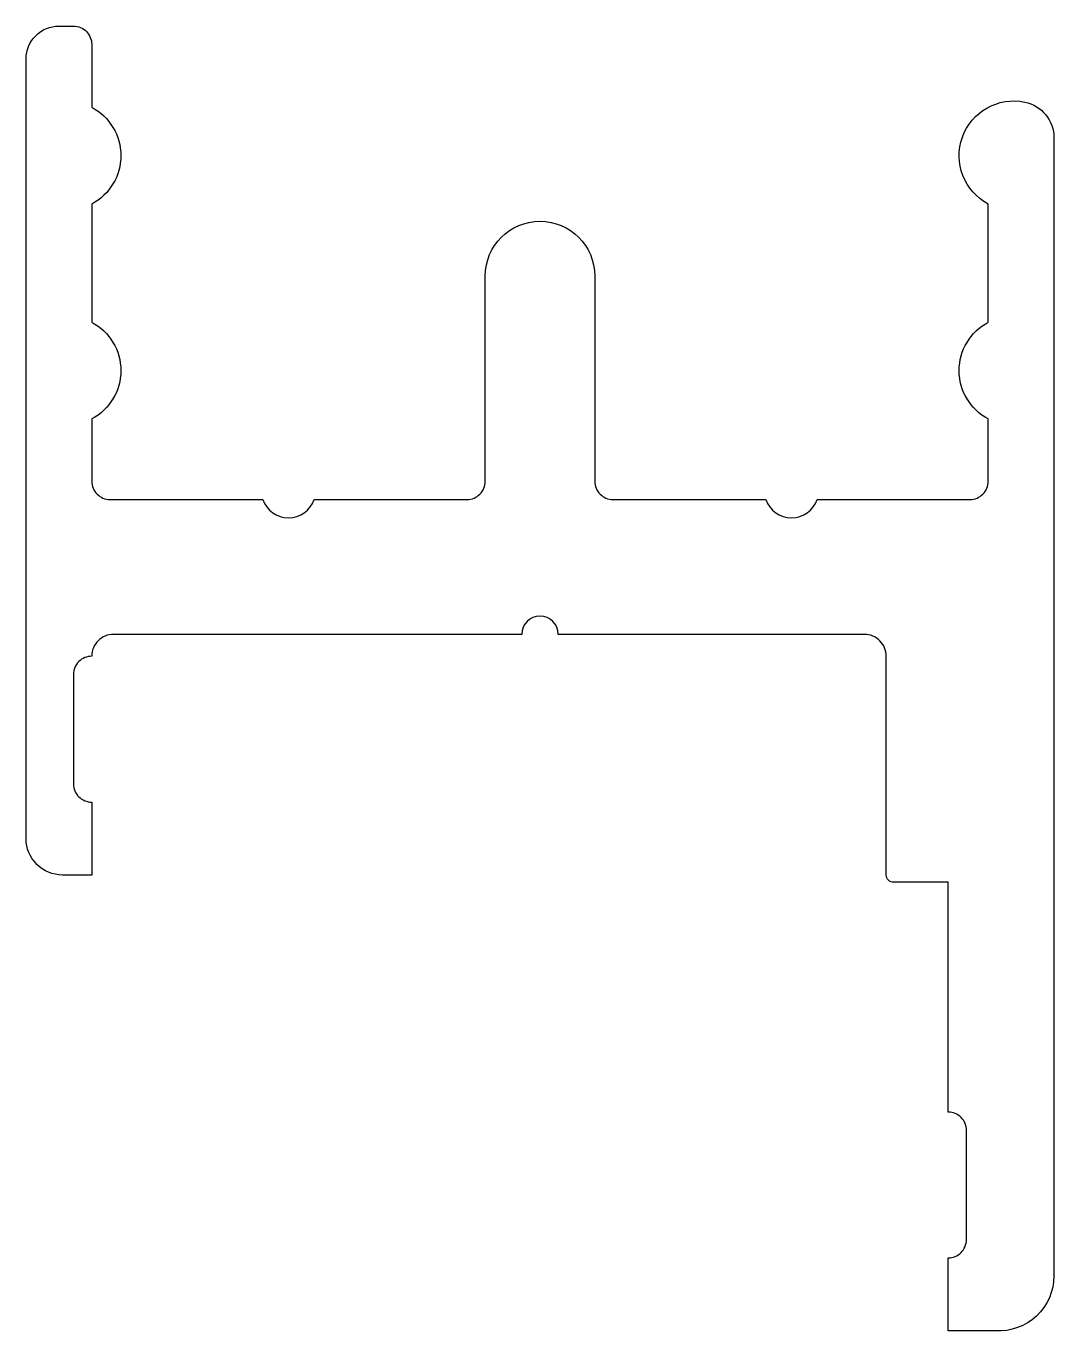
# Model space of a CAD drawing. Extents: x -65 to -36.8, y 209.5 to 245.3.
import ezdxf

# ---------------------------------------------------------------- set-up
doc = ezdxf.new("R2010")
doc.units = 0
doc.layers.get('0').update_dxf_attribs({"linetype": 'CONTINUOUS'})

msp = doc.modelspace()

# ---------------------------------------------------------------- linework, layer by layer
msp.add_lwpolyline([(-63.728, 224.517, 0.414214), (-63.228, 224.017), (-63.228, 222.017), (-64.028, 222.017, -0.414214), (-65.028, 223.017), (-65.028, 244.4, -0.414214), (-64.128, 245.3), (-63.728, 245.3, -0.414214), (-63.228, 244.8), (-63.228, 243.073, -0.603023), (-63.228, 240.42), (-63.228, 237.177, -0.603023), (-63.228, 234.524), (-63.228, 232.817, 0.414214), (-62.728, 232.317), (-58.535, 232.317, 0.707107), (-57.121, 232.317), (-52.928, 232.317, 0.414214), (-52.428, 232.817), (-52.428, 238.447, -1), (-49.428, 238.447), (-49.428, 232.817, 0.414214), (-48.928, 232.317), (-44.735, 232.317, 0.707107), (-43.321, 232.317), (-39.128, 232.317, 0.414214), (-38.628, 232.817), (-38.628, 234.524, -0.603023), (-38.628, 237.177), (-38.628, 240.42, -0.867135), (-37.628, 243.216, -0.356394), (-36.828, 242.237), (-36.828, 211.017, -0.432397), (-38.428, 209.517), (-39.728, 209.517), (-39.728, 211.517, 0.414214), (-39.228, 212.017), (-39.228, 215.017, 0.414214), (-39.728, 215.517), (-39.728, 221.817), (-41.228, 221.817, -0.414214), (-41.428, 222.017), (-41.428, 227.217), (-41.428, 228.017, 0.414214), (-42.028, 228.617), (-50.428, 228.617, 1), (-51.428, 228.617), (-62.628, 228.617, 0.414214), (-63.228, 228.017, 0.414214), (-63.728, 227.517), (-63.728, 226.017)], format="xyb", close=True)

doc.saveas('drawing.dxf')
